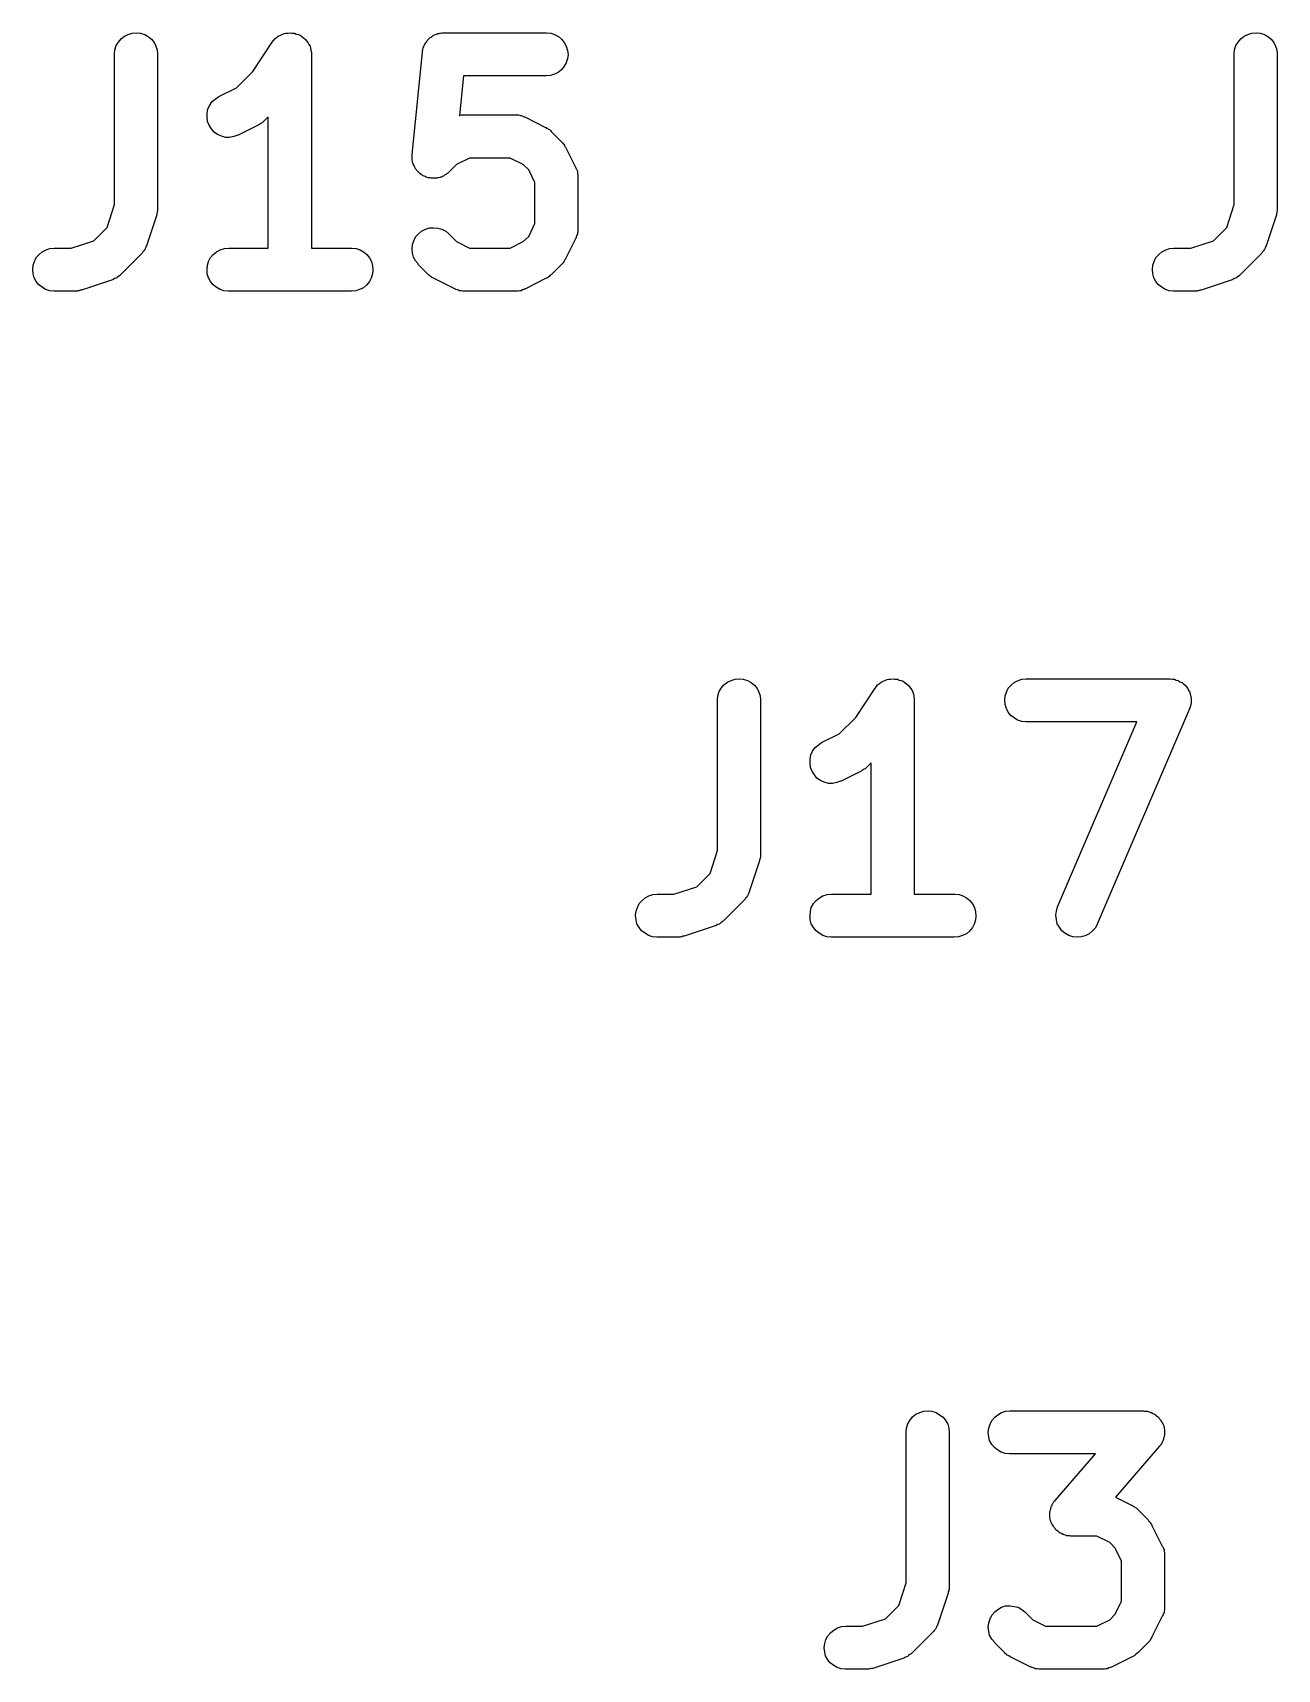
# Model space of a CAD drawing. Extents: x 169.2 to 195, y -135.1 to -106.
# Drawn here: x 184.355 to 187.245, y -121.076 to -117.276 of the extents above; entities that cross this region are included whole.
import ezdxf

# ---------------------------------------------------------------- set-up
doc = ezdxf.new("R2010")
doc.units = 0
doc.layers.add('BLACK', color=7, linetype='CONTINUOUS')

msp = doc.modelspace()

# ---------------------------------------------------------------- linework, layer by layer
at = {"layer": 'BLACK', "linetype": 'CONTINUOUS'}
for p, q in [((184.549, -117.306), (184.554, -117.298)), ((184.554, -117.298), (184.56, -117.29)), ((184.56, -117.29), (184.568, -117.284)), ((184.568, -117.284), (184.577, -117.28)), ((184.577, -117.28), (184.586, -117.277)), ((184.586, -117.277), (184.596, -117.276)), ((184.596, -117.276), (184.605, -117.277)), ((184.605, -117.277), (184.615, -117.28)), ((184.615, -117.28), (184.623, -117.285)), ((184.623, -117.285), (184.631, -117.291)), ((184.631, -117.291), (184.637, -117.299)), ((184.637, -117.299), (184.641, -117.307)), ((184.866, -117.366), (184.911, -117.298)), ((184.911, -117.298), (184.914, -117.294)), ((184.911, -117.298), (184.911, -117.298)), ((184.911, -117.298), (184.911, -117.298)), ((184.911, -117.298), (184.911, -117.298)), ((184.911, -117.298), (184.911, -117.298)), ((184.914, -117.294), (184.917, -117.29)), ((184.917, -117.29), (184.921, -117.287)), ((184.917, -117.29), (184.917, -117.29)), ((184.917, -117.29), (184.917, -117.29)), ((184.921, -117.287), (184.925, -117.284)), ((184.925, -117.284), (184.93, -117.282)), ((184.925, -117.284), (184.925, -117.284)), ((184.925, -117.284), (184.925, -117.284)), ((184.93, -117.282), (184.934, -117.28)), ((184.934, -117.28), (184.939, -117.278)), ((184.934, -117.28), (184.934, -117.28)), ((184.934, -117.28), (184.934, -117.28)), ((184.939, -117.278), (184.943, -117.277)), ((184.943, -117.277), (184.943, -117.277)), ((184.943, -117.277), (184.943, -117.277)), ((184.943, -117.277), (184.948, -117.277)), ((184.948, -117.277), (184.953, -117.276)), ((184.953, -117.276), (184.953, -117.276)), ((184.953, -117.276), (184.957, -117.277)), ((184.953, -117.276), (184.953, -117.276)), ((184.957, -117.277), (184.962, -117.277)), ((184.962, -117.277), (184.962, -117.277)), ((184.962, -117.277), (184.963, -117.277)), ((184.963, -117.277), (184.967, -117.279)), ((184.967, -117.279), (184.972, -117.28)), ((184.972, -117.28), (184.972, -117.28)), ((184.972, -117.28), (184.972, -117.28)), ((184.972, -117.28), (184.976, -117.282)), ((184.976, -117.282), (184.98, -117.285)), ((184.98, -117.285), (184.98, -117.285)), ((184.98, -117.285), (184.98, -117.285)), ((184.98, -117.285), (184.984, -117.288)), ((184.984, -117.288), (184.988, -117.291)), ((184.988, -117.291), (184.988, -117.291)), ((184.988, -117.291), (184.988, -117.291)), ((184.988, -117.291), (184.991, -117.295)), ((184.991, -117.295), (184.994, -117.299)), ((184.994, -117.299), (184.994, -117.299)), ((184.994, -117.299), (184.994, -117.299)), ((184.994, -117.299), (184.996, -117.303)), ((184.996, -117.303), (184.999, -117.307)), ((185.263, -117.307), (185.265, -117.304)), ((185.265, -117.304), (185.266, -117.302)), ((185.266, -117.302), (185.267, -117.3)), ((185.267, -117.3), (185.268, -117.298)), ((185.268, -117.298), (185.27, -117.296)), ((185.27, -117.296), (185.271, -117.294)), ((185.271, -117.294), (185.273, -117.292)), ((185.273, -117.292), (185.274, -117.291)), ((185.274, -117.291), (185.276, -117.289)), ((185.276, -117.289), (185.278, -117.287)), ((185.278, -117.287), (185.28, -117.286)), ((185.28, -117.286), (185.282, -117.285)), ((185.282, -117.285), (185.284, -117.283)), ((185.284, -117.283), (185.286, -117.282)), ((185.286, -117.282), (185.288, -117.281)), ((185.288, -117.281), (185.29, -117.28)), ((185.29, -117.28), (185.293, -117.279)), ((185.293, -117.279), (185.295, -117.278)), ((185.295, -117.278), (185.298, -117.278)), ((185.298, -117.278), (185.3, -117.277)), ((185.3, -117.277), (185.302, -117.277)), ((185.302, -117.277), (185.305, -117.276)), ((185.305, -117.276), (185.307, -117.276)), ((185.307, -117.276), (185.31, -117.276)), ((185.31, -117.276), (185.548, -117.276)), ((185.548, -117.276), (185.558, -117.277)), ((185.548, -117.276), (185.548, -117.276)), ((185.558, -117.277), (185.567, -117.28)), ((185.567, -117.28), (185.576, -117.285)), ((185.576, -117.285), (185.583, -117.291)), ((185.583, -117.291), (185.589, -117.299)), ((185.589, -117.299), (185.594, -117.307)), ((187.149, -117.306), (187.154, -117.298)), ((187.154, -117.298), (187.16, -117.29)), ((187.16, -117.29), (187.168, -117.284)), ((187.168, -117.284), (187.177, -117.28)), ((187.177, -117.28), (187.186, -117.277)), ((187.186, -117.277), (187.196, -117.276)), ((187.196, -117.276), (187.205, -117.277)), ((187.205, -117.277), (187.215, -117.28)), ((187.215, -117.28), (187.223, -117.285)), ((187.223, -117.285), (187.231, -117.291)), ((187.231, -117.291), (187.237, -117.299)), ((187.237, -117.299), (187.241, -117.307)), ((184.545, -117.325), (184.546, -117.316)), ((184.545, -117.326), (184.545, -117.325)), ((184.545, -117.675), (184.545, -117.326)), ((184.546, -117.316), (184.549, -117.306)), ((184.641, -117.307), (184.644, -117.316)), ((184.644, -117.316), (184.645, -117.326)), ((184.645, -117.326), (184.645, -117.683)), ((184.999, -117.307), (184.999, -117.307)), ((184.999, -117.307), (184.999, -117.307)), ((184.999, -117.307), (185, -117.312)), ((185, -117.312), (185.001, -117.316)), ((185.001, -117.316), (185.001, -117.317)), ((185.001, -117.317), (185.001, -117.317)), ((185.001, -117.317), (185.002, -117.322)), ((185.002, -117.322), (185.002, -117.326)), ((185.002, -117.326), (185.002, -117.776)), ((185.236, -117.559), (185.26, -117.321)), ((185.26, -117.318), (185.261, -117.316)), ((185.26, -117.321), (185.26, -117.318)), ((185.26, -117.321), (185.26, -117.321)), ((185.261, -117.314), (185.262, -117.311)), ((185.261, -117.316), (185.261, -117.314)), ((185.262, -117.311), (185.263, -117.309)), ((185.263, -117.309), (185.263, -117.307)), ((185.594, -117.307), (185.597, -117.317)), ((185.597, -117.336), (185.594, -117.346)), ((185.597, -117.317), (185.598, -117.327)), ((185.598, -117.327), (185.597, -117.336)), ((187.145, -117.325), (187.146, -117.316)), ((187.145, -117.326), (187.145, -117.325)), ((187.145, -117.675), (187.145, -117.326)), ((187.146, -117.316), (187.149, -117.306)), ((187.241, -117.307), (187.244, -117.316)), ((187.244, -117.316), (187.245, -117.326)), ((187.245, -117.326), (187.245, -117.683)), ((184.828, -117.404), (184.866, -117.366)), ((185.355, -117.376), (185.346, -117.468)), ((185.548, -117.376), (185.355, -117.376)), ((185.557, -117.375), (185.548, -117.376)), ((185.567, -117.372), (185.557, -117.375)), ((185.575, -117.368), (185.567, -117.372)), ((185.583, -117.362), (185.575, -117.368)), ((185.589, -117.354), (185.583, -117.362)), ((185.594, -117.346), (185.589, -117.354)), ((184.787, -117.424), (184.828, -117.404)), ((184.76, -117.463), (184.762, -117.453)), ((184.762, -117.453), (184.766, -117.444)), ((184.766, -117.444), (184.772, -117.436)), ((184.772, -117.436), (184.779, -117.43)), ((184.779, -117.43), (184.787, -117.424)), ((184.76, -117.472), (184.76, -117.463)), ((184.761, -117.482), (184.76, -117.472)), ((184.765, -117.491), (184.761, -117.482)), ((184.77, -117.499), (184.765, -117.491)), ((184.88, -117.49), (184.832, -117.514)), ((184.882, -117.488), (184.88, -117.49)), ((184.884, -117.487), (184.882, -117.488)), ((184.886, -117.486), (184.884, -117.487)), ((184.888, -117.485), (184.886, -117.486)), ((184.89, -117.483), (184.888, -117.485)), ((184.892, -117.481), (184.89, -117.483)), ((184.902, -117.471), (184.892, -117.481)), ((184.892, -117.481), (184.892, -117.481)), ((184.902, -117.776), (184.902, -117.471)), ((185.346, -117.468), (185.346, -117.468)), ((185.346, -117.468), (185.347, -117.468)), ((185.347, -117.468), (185.351, -117.467)), ((185.351, -117.467), (185.354, -117.467)), ((185.354, -117.467), (185.356, -117.467)), ((185.356, -117.467), (185.357, -117.467)), ((185.357, -117.467), (185.476, -117.467)), ((185.476, -117.467), (185.477, -117.467)), ((185.477, -117.467), (185.478, -117.467)), ((185.478, -117.467), (185.48, -117.467)), ((185.48, -117.467), (185.483, -117.467)), ((185.483, -117.467), (185.487, -117.468)), ((185.487, -117.468), (185.488, -117.468)), ((185.488, -117.468), (185.489, -117.468)), ((185.489, -117.468), (185.493, -117.47)), ((185.493, -117.47), (185.496, -117.471)), ((185.496, -117.471), (185.497, -117.471)), ((185.497, -117.471), (185.499, -117.472)), ((185.499, -117.472), (185.546, -117.496)), ((184.776, -117.507), (184.77, -117.499)), ((184.784, -117.512), (184.776, -117.507)), ((184.793, -117.516), (184.784, -117.512)), ((184.803, -117.519), (184.793, -117.516)), ((184.812, -117.519), (184.803, -117.519)), ((184.822, -117.517), (184.812, -117.519)), ((184.831, -117.514), (184.822, -117.517)), ((184.832, -117.514), (184.831, -117.514)), ((185.546, -117.496), (185.547, -117.496)), ((185.547, -117.496), (185.549, -117.498)), ((185.549, -117.498), (185.552, -117.499)), ((185.552, -117.499), (185.553, -117.5)), ((185.553, -117.5), (185.555, -117.501)), ((185.555, -117.501), (185.557, -117.503)), ((185.557, -117.503), (185.559, -117.505)), ((185.559, -117.505), (185.583, -117.529)), ((185.583, -117.529), (185.583, -117.529)), ((185.583, -117.529), (185.585, -117.532)), ((185.585, -117.532), (185.587, -117.534)), ((185.236, -117.562), (185.236, -117.559)), ((185.236, -117.564), (185.236, -117.562)), ((185.236, -117.567), (185.236, -117.564)), ((185.236, -117.569), (185.236, -117.567)), ((185.236, -117.571), (185.236, -117.569)), ((185.237, -117.574), (185.236, -117.571)), ((185.369, -117.567), (185.339, -117.582)), ((185.464, -117.567), (185.369, -117.567)), ((185.494, -117.582), (185.464, -117.567)), ((185.587, -117.534), (185.588, -117.535)), ((185.588, -117.535), (185.59, -117.537)), ((185.59, -117.537), (185.591, -117.54)), ((185.591, -117.54), (185.592, -117.542)), ((185.592, -117.542), (185.616, -117.59)), ((185.237, -117.576), (185.237, -117.574)), ((185.238, -117.579), (185.237, -117.576)), ((185.239, -117.581), (185.238, -117.579)), ((185.239, -117.583), (185.239, -117.581)), ((185.241, -117.585), (185.239, -117.583)), ((185.242, -117.588), (185.241, -117.585)), ((185.243, -117.59), (185.242, -117.588)), ((185.244, -117.592), (185.243, -117.59)), ((185.246, -117.594), (185.244, -117.592)), ((185.247, -117.596), (185.246, -117.594)), ((185.249, -117.598), (185.247, -117.596)), ((185.25, -117.599), (185.249, -117.598)), ((185.252, -117.601), (185.25, -117.599)), ((185.254, -117.603), (185.252, -117.601)), ((185.256, -117.604), (185.254, -117.603)), ((185.258, -117.606), (185.256, -117.604)), ((185.26, -117.607), (185.258, -117.606)), ((185.262, -117.608), (185.26, -117.607)), ((185.264, -117.609), (185.262, -117.608)), ((185.266, -117.61), (185.264, -117.609)), ((185.309, -117.609), (185.306, -117.61)), ((185.311, -117.607), (185.309, -117.609)), ((185.313, -117.606), (185.311, -117.607)), ((185.315, -117.605), (185.313, -117.606)), ((185.317, -117.603), (185.315, -117.605)), ((185.319, -117.602), (185.317, -117.603)), ((185.321, -117.6), (185.319, -117.602)), ((185.339, -117.582), (185.321, -117.6)), ((185.321, -117.6), (185.321, -117.6)), ((185.507, -117.594), (185.494, -117.582)), ((185.521, -117.624), (185.507, -117.594)), ((185.616, -117.59), (185.616, -117.59)), ((185.616, -117.59), (185.617, -117.592)), ((185.617, -117.592), (185.618, -117.593)), ((185.618, -117.593), (185.619, -117.596)), ((185.619, -117.596), (185.62, -117.599)), ((185.62, -117.599), (185.62, -117.601)), ((185.62, -117.601), (185.62, -117.602)), ((185.62, -117.602), (185.621, -117.606)), ((185.621, -117.606), (185.621, -117.609)), ((185.621, -117.609), (185.621, -117.61)), ((185.269, -117.611), (185.266, -117.61)), ((185.271, -117.612), (185.269, -117.611)), ((185.273, -117.613), (185.271, -117.612)), ((185.275, -117.613), (185.273, -117.613)), ((185.278, -117.613), (185.275, -117.613)), ((185.28, -117.614), (185.278, -117.613)), ((185.283, -117.614), (185.28, -117.614)), ((185.285, -117.614), (185.283, -117.614)), ((185.288, -117.614), (185.285, -117.614)), ((185.29, -117.614), (185.288, -117.614)), ((185.293, -117.614), (185.29, -117.614)), ((185.295, -117.613), (185.293, -117.614)), ((185.297, -117.613), (185.295, -117.613)), ((185.3, -117.612), (185.297, -117.613)), ((185.302, -117.611), (185.3, -117.612)), ((185.304, -117.611), (185.302, -117.611)), ((185.306, -117.61), (185.304, -117.611)), ((185.521, -117.719), (185.521, -117.624)), ((185.621, -117.61), (185.621, -117.612)), ((185.621, -117.612), (185.621, -117.731)), ((184.528, -117.728), (184.545, -117.675)), ((184.645, -117.683), (184.645, -117.684)), ((184.645, -117.684), (184.645, -117.687)), ((187.128, -117.728), (187.145, -117.675)), ((187.245, -117.683), (187.245, -117.684)), ((187.245, -117.684), (187.245, -117.687)), ((184.643, -117.699), (184.619, -117.771)), ((184.644, -117.694), (184.643, -117.696)), ((184.643, -117.696), (184.643, -117.699)), ((184.645, -117.69), (184.644, -117.692)), ((184.644, -117.692), (184.644, -117.694)), ((184.645, -117.687), (184.645, -117.69)), ((185.507, -117.749), (185.521, -117.719)), ((187.243, -117.699), (187.219, -117.771)), ((187.244, -117.694), (187.243, -117.696)), ((187.243, -117.696), (187.243, -117.699)), ((187.245, -117.69), (187.244, -117.692)), ((187.244, -117.692), (187.244, -117.694)), ((187.245, -117.687), (187.245, -117.69)), ((184.444, -117.776), (184.497, -117.759)), ((184.497, -117.759), (184.528, -117.728)), ((185.237, -117.768), (185.24, -117.759)), ((185.24, -117.759), (185.244, -117.75)), ((185.244, -117.75), (185.251, -117.743)), ((185.251, -117.743), (185.258, -117.737)), ((185.258, -117.737), (185.267, -117.732)), ((185.267, -117.732), (185.276, -117.729)), ((185.276, -117.729), (185.286, -117.729)), ((185.286, -117.729), (185.296, -117.73)), ((185.296, -117.73), (185.305, -117.732)), ((185.305, -117.732), (185.314, -117.737)), ((185.314, -117.737), (185.321, -117.743)), ((185.321, -117.743), (185.339, -117.761)), ((185.339, -117.761), (185.369, -117.776)), ((185.464, -117.776), (185.494, -117.761)), ((185.494, -117.761), (185.507, -117.749)), ((185.616, -117.753), (185.592, -117.801)), ((185.617, -117.752), (185.616, -117.753)), ((185.618, -117.747), (185.617, -117.751)), ((185.617, -117.751), (185.617, -117.752)), ((185.62, -117.744), (185.618, -117.747)), ((185.621, -117.738), (185.62, -117.741)), ((185.62, -117.741), (185.62, -117.743)), ((185.62, -117.743), (185.62, -117.744)), ((185.621, -117.731), (185.621, -117.732)), ((185.621, -117.732), (185.621, -117.733)), ((185.621, -117.733), (185.621, -117.735)), ((185.621, -117.735), (185.621, -117.738)), ((187.044, -117.776), (187.097, -117.759)), ((187.097, -117.759), (187.128, -117.728)), ((184.359, -117.807), (184.363, -117.798)), ((184.363, -117.798), (184.37, -117.791)), ((184.37, -117.791), (184.377, -117.785)), ((184.377, -117.785), (184.386, -117.78)), ((184.386, -117.78), (184.395, -117.777)), ((184.395, -117.777), (184.405, -117.776)), ((184.405, -117.776), (184.444, -117.776)), ((184.607, -117.79), (184.559, -117.838)), ((184.608, -117.789), (184.607, -117.79)), ((184.609, -117.788), (184.608, -117.789)), ((184.611, -117.785), (184.609, -117.788)), ((184.613, -117.783), (184.611, -117.785)), ((184.614, -117.781), (184.613, -117.783)), ((184.615, -117.78), (184.614, -117.781)), ((184.616, -117.777), (184.615, -117.78)), ((184.618, -117.774), (184.616, -117.777)), ((184.619, -117.771), (184.618, -117.773)), ((184.618, -117.773), (184.618, -117.774)), ((184.619, -117.771), (184.619, -117.771)), ((184.763, -117.807), (184.768, -117.798)), ((184.768, -117.798), (184.774, -117.791)), ((184.774, -117.791), (184.782, -117.785)), ((184.782, -117.785), (184.79, -117.78)), ((184.79, -117.78), (184.8, -117.777)), ((184.8, -117.777), (184.81, -117.776)), ((184.81, -117.776), (184.902, -117.776)), ((185.002, -117.776), (185.095, -117.776)), ((185.095, -117.776), (185.096, -117.776)), ((185.096, -117.776), (185.106, -117.777)), ((185.106, -117.777), (185.115, -117.78)), ((185.115, -117.78), (185.123, -117.785)), ((185.123, -117.785), (185.131, -117.791)), ((185.131, -117.791), (185.137, -117.799)), ((185.137, -117.799), (185.142, -117.807)), ((185.236, -117.778), (185.237, -117.768)), ((185.237, -117.788), (185.236, -117.778)), ((185.239, -117.797), (185.237, -117.788)), ((185.244, -117.806), (185.239, -117.797)), ((185.369, -117.776), (185.464, -117.776)), ((186.959, -117.807), (186.963, -117.798)), ((186.963, -117.798), (186.97, -117.791)), ((186.97, -117.791), (186.977, -117.785)), ((186.977, -117.785), (186.986, -117.78)), ((186.986, -117.78), (186.995, -117.777)), ((186.995, -117.777), (187.005, -117.776)), ((187.005, -117.776), (187.044, -117.776)), ((187.207, -117.79), (187.159, -117.838)), ((187.208, -117.789), (187.207, -117.79)), ((187.209, -117.788), (187.208, -117.789)), ((187.211, -117.785), (187.209, -117.788)), ((187.213, -117.783), (187.211, -117.785)), ((187.214, -117.781), (187.213, -117.783)), ((187.215, -117.78), (187.214, -117.781)), ((187.216, -117.777), (187.215, -117.78)), ((187.218, -117.774), (187.216, -117.777)), ((187.219, -117.771), (187.218, -117.773)), ((187.218, -117.773), (187.218, -117.774)), ((187.219, -117.771), (187.219, -117.771)), ((184.355, -117.826), (184.356, -117.816)), ((184.356, -117.836), (184.355, -117.826)), ((184.356, -117.816), (184.359, -117.807)), ((184.358, -117.845), (184.356, -117.836)), ((184.76, -117.826), (184.761, -117.816)), ((184.76, -117.836), (184.76, -117.826)), ((184.763, -117.845), (184.76, -117.836)), ((184.761, -117.816), (184.763, -117.807)), ((185.144, -117.836), (185.141, -117.846)), ((185.142, -117.807), (185.144, -117.817)), ((185.144, -117.817), (185.145, -117.827)), ((185.145, -117.827), (185.144, -117.836)), ((185.25, -117.813), (185.244, -117.806)), ((185.25, -117.814), (185.25, -117.813)), ((185.274, -117.838), (185.25, -117.814)), ((185.583, -117.814), (185.559, -117.838)), ((185.585, -117.812), (185.583, -117.814)), ((185.587, -117.81), (185.585, -117.812)), ((185.588, -117.808), (185.587, -117.81)), ((185.589, -117.806), (185.588, -117.808)), ((185.59, -117.804), (185.589, -117.806)), ((185.592, -117.802), (185.59, -117.804)), ((185.592, -117.801), (185.592, -117.802)), ((186.955, -117.826), (186.956, -117.816)), ((186.956, -117.836), (186.955, -117.826)), ((186.956, -117.816), (186.959, -117.807)), ((186.958, -117.845), (186.956, -117.836)), ((184.363, -117.854), (184.358, -117.845)), ((184.369, -117.861), (184.363, -117.854)), ((184.377, -117.867), (184.369, -117.861)), ((184.385, -117.872), (184.377, -117.867)), ((184.394, -117.875), (184.385, -117.872)), ((184.404, -117.876), (184.394, -117.875)), ((184.46, -117.875), (184.458, -117.876)), ((184.462, -117.875), (184.46, -117.875)), ((184.465, -117.874), (184.462, -117.875)), ((184.468, -117.874), (184.465, -117.874)), ((184.54, -117.85), (184.468, -117.874)), ((184.468, -117.874), (184.468, -117.874)), ((184.541, -117.849), (184.54, -117.85)), ((184.542, -117.849), (184.541, -117.849)), ((184.545, -117.847), (184.542, -117.849)), ((184.549, -117.846), (184.545, -117.847)), ((184.55, -117.845), (184.549, -117.846)), ((184.551, -117.844), (184.55, -117.845)), ((184.554, -117.842), (184.551, -117.844)), ((184.557, -117.84), (184.554, -117.842)), ((184.558, -117.839), (184.557, -117.84)), ((184.559, -117.838), (184.558, -117.839)), ((184.559, -117.838), (184.559, -117.838)), ((184.768, -117.854), (184.763, -117.845)), ((184.774, -117.861), (184.768, -117.854)), ((184.781, -117.867), (184.774, -117.861)), ((184.79, -117.872), (184.781, -117.867)), ((184.799, -117.875), (184.79, -117.872)), ((184.809, -117.876), (184.799, -117.875)), ((185.105, -117.875), (185.095, -117.876)), ((185.114, -117.872), (185.105, -117.875)), ((185.123, -117.868), (185.114, -117.872)), ((185.13, -117.862), (185.123, -117.868)), ((185.137, -117.854), (185.13, -117.862)), ((185.141, -117.846), (185.137, -117.854)), ((185.276, -117.84), (185.274, -117.838)), ((185.278, -117.841), (185.276, -117.84)), ((185.28, -117.843), (185.278, -117.841)), ((185.282, -117.844), (185.28, -117.843)), ((185.284, -117.845), (185.282, -117.844)), ((185.287, -117.847), (185.284, -117.845)), ((185.335, -117.871), (185.287, -117.847)), ((185.287, -117.847), (185.287, -117.847)), ((185.336, -117.871), (185.335, -117.871)), ((185.337, -117.872), (185.336, -117.871)), ((185.341, -117.873), (185.337, -117.872)), ((185.344, -117.874), (185.341, -117.873)), ((185.345, -117.875), (185.344, -117.874)), ((185.347, -117.875), (185.345, -117.875)), ((185.35, -117.875), (185.347, -117.875)), ((185.354, -117.876), (185.35, -117.875)), ((185.486, -117.875), (185.482, -117.876)), ((185.487, -117.875), (185.486, -117.875)), ((185.489, -117.875), (185.487, -117.875)), ((185.492, -117.873), (185.489, -117.875)), ((185.495, -117.872), (185.492, -117.873)), ((185.497, -117.872), (185.495, -117.872)), ((185.498, -117.871), (185.497, -117.872)), ((185.499, -117.871), (185.498, -117.871)), ((185.546, -117.847), (185.499, -117.871)), ((185.549, -117.846), (185.546, -117.847)), ((185.551, -117.844), (185.549, -117.846)), ((185.553, -117.843), (185.551, -117.844)), ((185.554, -117.842), (185.553, -117.843)), ((185.556, -117.84), (185.554, -117.842)), ((185.559, -117.838), (185.556, -117.84)), ((185.559, -117.838), (185.559, -117.838)), ((186.963, -117.854), (186.958, -117.845)), ((186.969, -117.861), (186.963, -117.854)), ((186.977, -117.867), (186.969, -117.861)), ((186.985, -117.872), (186.977, -117.867)), ((186.994, -117.875), (186.985, -117.872)), ((187.004, -117.876), (186.994, -117.875)), ((187.06, -117.875), (187.058, -117.876)), ((187.062, -117.875), (187.06, -117.875)), ((187.065, -117.874), (187.062, -117.875)), ((187.068, -117.874), (187.065, -117.874)), ((187.14, -117.85), (187.068, -117.874)), ((187.068, -117.874), (187.068, -117.874)), ((187.141, -117.849), (187.14, -117.85)), ((187.142, -117.849), (187.141, -117.849)), ((187.145, -117.847), (187.142, -117.849)), ((187.149, -117.846), (187.145, -117.847)), ((187.15, -117.845), (187.149, -117.846)), ((187.151, -117.844), (187.15, -117.845)), ((187.154, -117.842), (187.151, -117.844)), ((187.157, -117.84), (187.154, -117.842)), ((187.158, -117.839), (187.157, -117.84)), ((187.159, -117.838), (187.158, -117.839)), ((187.159, -117.838), (187.159, -117.838)), ((184.405, -117.876), (184.404, -117.876)), ((184.452, -117.876), (184.405, -117.876)), ((184.455, -117.876), (184.452, -117.876)), ((184.458, -117.876), (184.455, -117.876)), ((184.81, -117.876), (184.809, -117.876)), ((185.095, -117.876), (184.81, -117.876)), ((185.355, -117.876), (185.354, -117.876)), ((185.356, -117.876), (185.355, -117.876)), ((185.357, -117.876), (185.356, -117.876)), ((185.476, -117.876), (185.357, -117.876)), ((185.478, -117.876), (185.476, -117.876)), ((185.479, -117.876), (185.478, -117.876)), ((185.482, -117.876), (185.479, -117.876)), ((187.005, -117.876), (187.004, -117.876)), ((187.052, -117.876), (187.005, -117.876)), ((187.055, -117.876), (187.052, -117.876)), ((187.058, -117.876), (187.055, -117.876)), ((185.96, -118.79), (185.968, -118.784)), ((185.968, -118.784), (185.977, -118.78)), ((185.977, -118.78), (185.986, -118.777)), ((185.986, -118.777), (185.996, -118.776)), ((185.996, -118.776), (186.005, -118.777)), ((186.005, -118.777), (186.015, -118.78)), ((186.015, -118.78), (186.023, -118.785)), ((186.023, -118.785), (186.031, -118.791)), ((186.317, -118.79), (186.321, -118.787)), ((186.321, -118.787), (186.325, -118.784)), ((186.325, -118.784), (186.33, -118.782)), ((186.325, -118.784), (186.325, -118.784)), ((186.325, -118.784), (186.325, -118.784)), ((186.33, -118.782), (186.334, -118.78)), ((186.334, -118.78), (186.339, -118.778)), ((186.334, -118.78), (186.334, -118.78)), ((186.334, -118.78), (186.334, -118.78)), ((186.339, -118.778), (186.343, -118.777)), ((186.343, -118.777), (186.343, -118.777)), ((186.343, -118.777), (186.343, -118.777)), ((186.343, -118.777), (186.348, -118.777)), ((186.348, -118.777), (186.353, -118.776)), ((186.353, -118.776), (186.353, -118.776)), ((186.353, -118.776), (186.357, -118.777)), ((186.353, -118.776), (186.353, -118.776)), ((186.357, -118.777), (186.362, -118.777)), ((186.362, -118.777), (186.362, -118.777)), ((186.362, -118.777), (186.363, -118.777)), ((186.363, -118.777), (186.367, -118.779)), ((186.367, -118.779), (186.372, -118.78)), ((186.372, -118.78), (186.372, -118.78)), ((186.372, -118.78), (186.372, -118.78)), ((186.372, -118.78), (186.376, -118.782)), ((186.376, -118.782), (186.38, -118.785)), ((186.38, -118.785), (186.38, -118.785)), ((186.38, -118.785), (186.38, -118.785)), ((186.38, -118.785), (186.384, -118.788)), ((186.627, -118.791), (186.634, -118.785)), ((186.634, -118.785), (186.643, -118.78)), ((186.643, -118.78), (186.652, -118.777)), ((186.652, -118.777), (186.662, -118.776)), ((186.662, -118.776), (186.995, -118.776)), ((186.995, -118.776), (186.996, -118.776)), ((186.996, -118.776), (186.996, -118.776)), ((186.996, -118.776), (186.996, -118.776)), ((186.996, -118.776), (187.001, -118.777)), ((187.001, -118.777), (187.006, -118.777)), ((187.006, -118.777), (187.006, -118.777)), ((187.006, -118.777), (187.006, -118.777)), ((187.006, -118.777), (187.01, -118.779)), ((187.01, -118.779), (187.015, -118.78)), ((187.015, -118.78), (187.015, -118.78)), ((187.015, -118.78), (187.015, -118.78)), ((187.015, -118.78), (187.019, -118.783)), ((187.019, -118.783), (187.023, -118.785)), ((187.023, -118.785), (187.024, -118.785)), ((187.024, -118.785), (187.024, -118.785)), ((187.024, -118.785), (187.027, -118.788)), ((185.945, -118.825), (185.946, -118.816)), ((185.945, -118.826), (185.945, -118.825)), ((185.946, -118.816), (185.949, -118.806)), ((185.949, -118.806), (185.954, -118.798)), ((185.954, -118.798), (185.96, -118.79)), ((186.031, -118.791), (186.037, -118.799)), ((186.037, -118.799), (186.041, -118.807)), ((186.041, -118.807), (186.044, -118.816)), ((186.044, -118.816), (186.045, -118.826)), ((186.266, -118.866), (186.311, -118.798)), ((186.311, -118.798), (186.314, -118.794)), ((186.311, -118.798), (186.311, -118.798)), ((186.311, -118.798), (186.311, -118.798)), ((186.311, -118.798), (186.311, -118.798)), ((186.311, -118.798), (186.311, -118.798)), ((186.314, -118.794), (186.317, -118.79)), ((186.317, -118.79), (186.317, -118.79)), ((186.317, -118.79), (186.317, -118.79)), ((186.384, -118.788), (186.388, -118.791)), ((186.388, -118.791), (186.388, -118.791)), ((186.388, -118.791), (186.388, -118.791)), ((186.388, -118.791), (186.391, -118.795)), ((186.391, -118.795), (186.394, -118.799)), ((186.394, -118.799), (186.394, -118.799)), ((186.394, -118.799), (186.394, -118.799)), ((186.394, -118.799), (186.397, -118.803)), ((186.397, -118.803), (186.399, -118.807)), ((186.399, -118.807), (186.399, -118.807)), ((186.399, -118.807), (186.399, -118.807)), ((186.399, -118.807), (186.4, -118.812)), ((186.4, -118.812), (186.401, -118.816)), ((186.401, -118.816), (186.401, -118.817)), ((186.401, -118.817), (186.401, -118.817)), ((186.401, -118.817), (186.402, -118.822)), ((186.402, -118.822), (186.402, -118.826)), ((186.612, -118.826), (186.613, -118.816)), ((186.613, -118.816), (186.616, -118.807)), ((186.616, -118.807), (186.62, -118.798)), ((186.62, -118.798), (186.627, -118.791)), ((187.027, -118.788), (187.031, -118.791)), ((187.031, -118.791), (187.031, -118.791)), ((187.031, -118.791), (187.031, -118.791)), ((187.031, -118.791), (187.034, -118.795)), ((187.034, -118.795), (187.037, -118.799)), ((187.037, -118.799), (187.037, -118.799)), ((187.037, -118.799), (187.037, -118.799)), ((187.037, -118.799), (187.039, -118.803)), ((187.039, -118.803), (187.042, -118.807)), ((187.042, -118.807), (187.042, -118.808)), ((187.042, -118.808), (187.042, -118.808)), ((187.042, -118.808), (187.043, -118.812)), ((187.043, -118.812), (187.044, -118.817)), ((187.044, -118.817), (187.044, -118.817)), ((187.044, -118.817), (187.044, -118.817)), ((187.044, -118.817), (187.045, -118.822)), ((187.045, -118.822), (187.045, -118.827)), ((185.945, -119.175), (185.945, -118.826)), ((186.045, -118.826), (186.045, -119.183)), ((186.402, -118.826), (186.402, -119.276)), ((186.613, -118.836), (186.612, -118.826)), ((186.616, -118.845), (186.613, -118.836)), ((186.62, -118.854), (186.616, -118.845)), ((186.626, -118.861), (186.62, -118.854)), ((186.634, -118.867), (186.626, -118.861)), ((187.041, -118.846), (186.827, -119.346)), ((187.043, -118.841), (187.041, -118.846)), ((187.041, -118.846), (187.041, -118.846)), ((187.041, -118.846), (187.041, -118.846)), ((187.044, -118.837), (187.043, -118.841)), ((187.045, -118.832), (187.044, -118.836)), ((187.044, -118.836), (187.044, -118.836)), ((187.044, -118.836), (187.044, -118.837)), ((187.045, -118.827), (187.045, -118.827)), ((187.045, -118.827), (187.045, -118.827)), ((187.045, -118.827), (187.045, -118.832)), ((186.228, -118.904), (186.266, -118.866)), ((186.642, -118.872), (186.634, -118.867)), ((186.652, -118.875), (186.642, -118.872)), ((186.661, -118.876), (186.652, -118.875)), ((186.662, -118.876), (186.661, -118.876)), ((186.919, -118.876), (186.662, -118.876)), ((186.735, -119.306), (186.919, -118.876)), ((186.166, -118.944), (186.172, -118.936)), ((186.172, -118.936), (186.179, -118.93)), ((186.179, -118.93), (186.187, -118.924)), ((186.187, -118.924), (186.228, -118.904)), ((186.16, -118.963), (186.162, -118.953)), ((186.16, -118.972), (186.16, -118.963)), ((186.161, -118.982), (186.16, -118.972)), ((186.162, -118.953), (186.166, -118.944)), ((186.302, -118.971), (186.292, -118.981)), ((186.302, -119.276), (186.302, -118.971)), ((186.165, -118.991), (186.161, -118.982)), ((186.17, -118.999), (186.165, -118.991)), ((186.176, -119.007), (186.17, -118.999)), ((186.184, -119.012), (186.176, -119.007)), ((186.193, -119.016), (186.184, -119.012)), ((186.231, -119.014), (186.222, -119.017)), ((186.232, -119.014), (186.231, -119.014)), ((186.28, -118.99), (186.232, -119.014)), ((186.282, -118.988), (186.28, -118.99)), ((186.284, -118.987), (186.282, -118.988)), ((186.286, -118.986), (186.284, -118.987)), ((186.288, -118.985), (186.286, -118.986)), ((186.29, -118.983), (186.288, -118.985)), ((186.292, -118.981), (186.29, -118.983)), ((186.292, -118.981), (186.292, -118.981)), ((186.203, -119.019), (186.193, -119.016)), ((186.212, -119.019), (186.203, -119.019)), ((186.222, -119.017), (186.212, -119.019)), ((185.928, -119.228), (185.945, -119.175)), ((186.043, -119.199), (186.019, -119.271)), ((186.044, -119.194), (186.043, -119.196)), ((186.043, -119.196), (186.043, -119.199)), ((186.045, -119.19), (186.044, -119.192)), ((186.044, -119.192), (186.044, -119.194)), ((186.045, -119.183), (186.045, -119.184)), ((186.045, -119.184), (186.045, -119.187)), ((186.045, -119.187), (186.045, -119.19)), ((185.897, -119.259), (185.928, -119.228)), ((185.777, -119.285), (185.786, -119.28)), ((185.786, -119.28), (185.795, -119.277)), ((185.795, -119.277), (185.805, -119.276)), ((185.805, -119.276), (185.844, -119.276)), ((185.844, -119.276), (185.897, -119.259)), ((186.014, -119.281), (186.013, -119.283)), ((186.015, -119.28), (186.014, -119.281)), ((186.016, -119.277), (186.015, -119.28)), ((186.018, -119.274), (186.016, -119.277)), ((186.019, -119.271), (186.018, -119.273)), ((186.018, -119.273), (186.018, -119.274)), ((186.019, -119.271), (186.019, -119.271)), ((186.182, -119.285), (186.19, -119.28)), ((186.19, -119.28), (186.2, -119.277)), ((186.2, -119.277), (186.21, -119.276)), ((186.21, -119.276), (186.302, -119.276)), ((186.402, -119.276), (186.495, -119.276)), ((186.495, -119.276), (186.496, -119.276)), ((186.496, -119.276), (186.506, -119.277)), ((186.506, -119.277), (186.515, -119.28)), ((186.515, -119.28), (186.523, -119.285)), ((185.755, -119.326), (185.756, -119.316)), ((185.756, -119.316), (185.759, -119.307)), ((185.759, -119.307), (185.763, -119.298)), ((185.763, -119.298), (185.77, -119.291)), ((185.77, -119.291), (185.777, -119.285)), ((186.007, -119.29), (185.959, -119.338)), ((186.008, -119.289), (186.007, -119.29)), ((186.009, -119.288), (186.008, -119.289)), ((186.011, -119.285), (186.009, -119.288)), ((186.013, -119.283), (186.011, -119.285)), ((186.16, -119.326), (186.161, -119.316)), ((186.161, -119.316), (186.163, -119.307)), ((186.163, -119.307), (186.168, -119.298)), ((186.168, -119.298), (186.174, -119.291)), ((186.174, -119.291), (186.182, -119.285)), ((186.523, -119.285), (186.531, -119.291)), ((186.531, -119.291), (186.537, -119.299)), ((186.537, -119.299), (186.542, -119.307)), ((186.542, -119.307), (186.544, -119.317)), ((186.544, -119.317), (186.545, -119.327)), ((186.731, -119.325), (186.732, -119.316)), ((186.732, -119.316), (186.735, -119.306)), ((185.756, -119.336), (185.755, -119.326)), ((185.758, -119.345), (185.756, -119.336)), ((185.763, -119.354), (185.758, -119.345)), ((185.769, -119.361), (185.763, -119.354)), ((185.94, -119.35), (185.868, -119.374)), ((185.941, -119.349), (185.94, -119.35)), ((185.942, -119.349), (185.941, -119.349)), ((185.945, -119.347), (185.942, -119.349)), ((185.949, -119.346), (185.945, -119.347)), ((185.95, -119.345), (185.949, -119.346)), ((185.951, -119.344), (185.95, -119.345)), ((185.954, -119.342), (185.951, -119.344)), ((185.957, -119.34), (185.954, -119.342)), ((185.958, -119.339), (185.957, -119.34)), ((185.959, -119.338), (185.958, -119.339)), ((185.959, -119.338), (185.959, -119.338)), ((186.16, -119.336), (186.16, -119.326)), ((186.163, -119.345), (186.16, -119.336)), ((186.168, -119.354), (186.163, -119.345)), ((186.174, -119.361), (186.168, -119.354)), ((186.537, -119.354), (186.53, -119.362)), ((186.541, -119.346), (186.537, -119.354)), ((186.544, -119.336), (186.541, -119.346)), ((186.545, -119.327), (186.544, -119.336)), ((186.732, -119.335), (186.731, -119.325)), ((186.734, -119.345), (186.732, -119.335)), ((186.739, -119.353), (186.734, -119.345)), ((186.745, -119.361), (186.739, -119.353)), ((186.822, -119.355), (186.815, -119.362)), ((186.827, -119.347), (186.822, -119.355)), ((186.827, -119.346), (186.827, -119.347)), ((185.777, -119.367), (185.769, -119.361)), ((185.785, -119.372), (185.777, -119.367)), ((185.794, -119.375), (185.785, -119.372)), ((185.804, -119.376), (185.794, -119.375)), ((185.805, -119.376), (185.804, -119.376)), ((185.852, -119.376), (185.805, -119.376)), ((185.855, -119.376), (185.852, -119.376)), ((185.858, -119.376), (185.855, -119.376)), ((185.86, -119.375), (185.858, -119.376)), ((185.862, -119.375), (185.86, -119.375)), ((185.865, -119.374), (185.862, -119.375)), ((185.868, -119.374), (185.865, -119.374)), ((185.868, -119.374), (185.868, -119.374)), ((186.181, -119.367), (186.174, -119.361)), ((186.19, -119.372), (186.181, -119.367)), ((186.199, -119.375), (186.19, -119.372)), ((186.209, -119.376), (186.199, -119.375)), ((186.21, -119.376), (186.209, -119.376)), ((186.495, -119.376), (186.21, -119.376)), ((186.505, -119.375), (186.495, -119.376)), ((186.514, -119.372), (186.505, -119.375)), ((186.523, -119.368), (186.514, -119.372)), ((186.53, -119.362), (186.523, -119.368)), ((186.752, -119.367), (186.745, -119.361)), ((186.761, -119.372), (186.752, -119.367)), ((186.77, -119.375), (186.761, -119.372)), ((186.78, -119.376), (186.77, -119.375)), ((186.79, -119.375), (186.78, -119.376)), ((186.799, -119.373), (186.79, -119.375)), ((186.808, -119.368), (186.799, -119.373)), ((186.815, -119.362), (186.808, -119.368)), ((186.392, -120.498), (186.398, -120.49)), ((186.398, -120.49), (186.406, -120.484)), ((186.406, -120.484), (186.415, -120.48)), ((186.415, -120.48), (186.424, -120.477)), ((186.424, -120.477), (186.434, -120.476)), ((186.434, -120.476), (186.443, -120.477)), ((186.443, -120.477), (186.453, -120.48)), ((186.453, -120.48), (186.461, -120.485)), ((186.461, -120.485), (186.469, -120.491)), ((186.469, -120.491), (186.475, -120.499)), ((186.582, -120.498), (186.589, -120.491)), ((186.589, -120.491), (186.596, -120.485)), ((186.596, -120.485), (186.605, -120.48)), ((186.605, -120.48), (186.614, -120.477)), ((186.614, -120.477), (186.624, -120.476)), ((186.624, -120.476), (186.933, -120.476)), ((186.933, -120.476), (186.934, -120.476)), ((186.934, -120.476), (186.937, -120.477)), ((186.937, -120.477), (186.94, -120.477)), ((186.94, -120.477), (186.942, -120.477)), ((186.942, -120.477), (186.944, -120.477)), ((186.944, -120.477), (186.947, -120.478)), ((186.947, -120.478), (186.95, -120.479)), ((186.95, -120.479), (186.951, -120.48)), ((186.951, -120.48), (186.953, -120.48)), ((186.953, -120.48), (186.956, -120.482)), ((186.956, -120.482), (186.959, -120.483)), ((186.959, -120.483), (186.96, -120.484)), ((186.96, -120.484), (186.962, -120.485)), ((186.962, -120.485), (186.964, -120.487)), ((186.964, -120.487), (186.967, -120.489)), ((186.967, -120.489), (186.968, -120.49)), ((186.968, -120.49), (186.969, -120.491)), ((186.969, -120.491), (186.971, -120.494)), ((186.971, -120.494), (186.973, -120.496)), ((186.973, -120.496), (186.974, -120.497)), ((186.974, -120.497), (186.975, -120.499)), ((186.383, -120.525), (186.384, -120.516)), ((186.383, -120.526), (186.383, -120.525)), ((186.383, -120.875), (186.383, -120.526)), ((186.384, -120.516), (186.387, -120.506)), ((186.387, -120.506), (186.392, -120.498)), ((186.475, -120.499), (186.48, -120.507)), ((186.48, -120.507), (186.482, -120.516)), ((186.482, -120.516), (186.483, -120.526)), ((186.483, -120.526), (186.483, -120.883)), ((186.574, -120.526), (186.575, -120.516)), ((186.575, -120.536), (186.574, -120.526)), ((186.575, -120.516), (186.578, -120.507)), ((186.578, -120.507), (186.582, -120.498)), ((186.975, -120.499), (186.977, -120.502)), ((186.977, -120.502), (186.978, -120.504)), ((186.978, -120.504), (186.979, -120.506)), ((186.979, -120.506), (186.98, -120.507)), ((186.98, -120.507), (186.981, -120.51)), ((186.981, -120.51), (186.982, -120.513)), ((186.982, -120.513), (186.982, -120.515)), ((186.982, -120.515), (186.982, -120.517)), ((186.982, -120.517), (186.983, -120.52)), ((186.983, -120.533), (186.982, -120.535)), ((186.982, -120.535), (186.982, -120.536)), ((186.983, -120.52), (186.983, -120.523)), ((186.983, -120.523), (186.983, -120.525)), ((186.983, -120.525), (186.983, -120.527)), ((186.983, -120.527), (186.983, -120.53)), ((186.983, -120.53), (186.983, -120.533)), ((186.577, -120.545), (186.575, -120.536)), ((186.582, -120.554), (186.577, -120.545)), ((186.588, -120.561), (186.582, -120.554)), ((186.596, -120.567), (186.588, -120.561)), ((186.604, -120.572), (186.596, -120.567)), ((186.613, -120.575), (186.604, -120.572)), ((186.971, -120.559), (186.869, -120.676)), ((186.973, -120.557), (186.971, -120.559)), ((186.975, -120.554), (186.973, -120.557)), ((186.976, -120.553), (186.975, -120.554)), ((186.977, -120.551), (186.976, -120.553)), ((186.978, -120.548), (186.977, -120.551)), ((186.979, -120.546), (186.978, -120.548)), ((186.98, -120.544), (186.979, -120.546)), ((186.981, -120.542), (186.98, -120.544)), ((186.982, -120.536), (186.981, -120.539)), ((186.981, -120.539), (186.981, -120.542)), ((186.623, -120.576), (186.613, -120.575)), ((186.624, -120.576), (186.623, -120.576)), ((186.823, -120.576), (186.624, -120.576)), ((186.729, -120.684), (186.823, -120.576)), ((186.725, -120.689), (186.727, -120.686)), ((186.727, -120.686), (186.729, -120.684)), ((186.869, -120.676), (186.908, -120.696)), ((186.717, -120.71), (186.718, -120.708)), ((186.717, -120.713), (186.717, -120.71)), ((186.717, -120.716), (186.717, -120.713)), ((186.717, -120.718), (186.717, -120.716)), ((186.717, -120.72), (186.717, -120.718)), ((186.717, -120.723), (186.717, -120.72)), ((186.718, -120.726), (186.717, -120.723)), ((186.718, -120.707), (186.719, -120.704)), ((186.718, -120.708), (186.718, -120.707)), ((186.719, -120.701), (186.72, -120.699)), ((186.719, -120.704), (186.719, -120.701)), ((186.72, -120.699), (186.721, -120.697)), ((186.721, -120.697), (186.722, -120.695)), ((186.722, -120.695), (186.723, -120.692)), ((186.723, -120.692), (186.724, -120.69)), ((186.724, -120.69), (186.725, -120.689)), ((186.908, -120.696), (186.909, -120.696)), ((186.909, -120.696), (186.911, -120.698)), ((186.911, -120.698), (186.914, -120.699)), ((186.914, -120.699), (186.915, -120.7)), ((186.915, -120.7), (186.917, -120.701)), ((186.917, -120.701), (186.919, -120.703)), ((186.919, -120.703), (186.921, -120.705)), ((186.921, -120.705), (186.945, -120.729)), ((186.718, -120.728), (186.718, -120.726)), ((186.718, -120.729), (186.718, -120.728)), ((186.719, -120.732), (186.718, -120.729)), ((186.72, -120.735), (186.719, -120.732)), ((186.721, -120.737), (186.72, -120.735)), ((186.722, -120.739), (186.721, -120.737)), ((186.723, -120.741), (186.722, -120.739)), ((186.725, -120.744), (186.723, -120.741)), ((186.726, -120.745), (186.725, -120.744)), ((186.727, -120.747), (186.726, -120.745)), ((186.729, -120.749), (186.727, -120.747)), ((186.731, -120.752), (186.729, -120.749)), ((186.732, -120.753), (186.731, -120.752)), ((186.733, -120.754), (186.732, -120.753)), ((186.736, -120.756), (186.733, -120.754)), ((186.738, -120.758), (186.736, -120.756)), ((186.74, -120.759), (186.738, -120.758)), ((186.741, -120.76), (186.74, -120.759)), ((186.744, -120.761), (186.741, -120.76)), ((186.747, -120.763), (186.744, -120.761)), ((186.749, -120.763), (186.747, -120.763)), ((186.75, -120.764), (186.749, -120.763)), ((186.945, -120.729), (186.945, -120.729)), ((186.945, -120.729), (186.947, -120.732)), ((186.947, -120.732), (186.949, -120.734)), ((186.949, -120.734), (186.95, -120.735)), ((186.95, -120.735), (186.951, -120.737)), ((186.951, -120.737), (186.953, -120.74)), ((186.953, -120.74), (186.954, -120.742)), ((186.954, -120.742), (186.978, -120.79)), ((186.753, -120.765), (186.75, -120.764)), ((186.756, -120.766), (186.753, -120.765)), ((186.758, -120.766), (186.756, -120.766)), ((186.76, -120.766), (186.758, -120.766)), ((186.763, -120.766), (186.76, -120.766)), ((186.766, -120.767), (186.763, -120.766)), ((186.767, -120.767), (186.766, -120.767)), ((186.826, -120.767), (186.767, -120.767)), ((186.856, -120.782), (186.826, -120.767)), ((186.868, -120.794), (186.856, -120.782)), ((186.883, -120.824), (186.868, -120.794)), ((186.978, -120.79), (186.978, -120.79)), ((186.978, -120.79), (186.979, -120.792)), ((186.979, -120.792), (186.98, -120.793)), ((186.98, -120.793), (186.981, -120.796)), ((186.981, -120.796), (186.982, -120.799)), ((186.982, -120.799), (186.982, -120.801)), ((186.982, -120.801), (186.982, -120.802)), ((186.883, -120.919), (186.883, -120.824)), ((186.982, -120.802), (186.983, -120.806)), ((186.983, -120.806), (186.983, -120.809)), ((186.983, -120.809), (186.983, -120.81)), ((186.983, -120.81), (186.983, -120.812)), ((186.983, -120.812), (186.983, -120.931)), ((186.366, -120.928), (186.383, -120.875)), ((186.481, -120.899), (186.457, -120.971)), ((186.482, -120.894), (186.481, -120.896)), ((186.481, -120.896), (186.481, -120.899)), ((186.483, -120.89), (186.482, -120.892)), ((186.482, -120.892), (186.482, -120.894)), ((186.483, -120.883), (186.483, -120.884)), ((186.483, -120.884), (186.483, -120.887)), ((186.483, -120.887), (186.483, -120.89)), ((186.335, -120.959), (186.366, -120.928)), ((186.578, -120.959), (186.582, -120.95)), ((186.582, -120.95), (186.589, -120.943)), ((186.589, -120.943), (186.596, -120.937)), ((186.596, -120.937), (186.605, -120.932)), ((186.605, -120.932), (186.614, -120.929)), ((186.614, -120.929), (186.624, -120.929)), ((186.624, -120.929), (186.634, -120.93)), ((186.634, -120.93), (186.643, -120.932)), ((186.643, -120.932), (186.652, -120.937)), ((186.652, -120.937), (186.659, -120.943)), ((186.659, -120.943), (186.677, -120.961)), ((186.856, -120.961), (186.868, -120.949)), ((186.868, -120.949), (186.883, -120.919)), ((186.978, -120.953), (186.954, -121.001)), ((186.979, -120.952), (186.978, -120.953)), ((186.98, -120.947), (186.979, -120.951)), ((186.979, -120.951), (186.979, -120.952)), ((186.982, -120.944), (186.98, -120.947)), ((186.983, -120.938), (186.982, -120.941)), ((186.982, -120.941), (186.982, -120.943)), ((186.982, -120.943), (186.982, -120.944)), ((186.983, -120.931), (186.983, -120.932)), ((186.983, -120.932), (186.983, -120.933)), ((186.983, -120.933), (186.983, -120.935)), ((186.983, -120.935), (186.983, -120.938)), ((186.201, -120.998), (186.208, -120.991)), ((186.208, -120.991), (186.215, -120.985)), ((186.215, -120.985), (186.224, -120.98)), ((186.224, -120.98), (186.233, -120.977)), ((186.233, -120.977), (186.243, -120.976)), ((186.243, -120.976), (186.282, -120.976)), ((186.282, -120.976), (186.335, -120.959)), ((186.445, -120.99), (186.397, -121.038)), ((186.446, -120.989), (186.445, -120.99)), ((186.447, -120.988), (186.446, -120.989)), ((186.449, -120.985), (186.447, -120.988)), ((186.451, -120.983), (186.449, -120.985)), ((186.452, -120.981), (186.451, -120.983)), ((186.453, -120.98), (186.452, -120.981)), ((186.454, -120.977), (186.453, -120.98)), ((186.456, -120.974), (186.454, -120.977)), ((186.457, -120.971), (186.456, -120.973)), ((186.456, -120.973), (186.456, -120.974)), ((186.457, -120.971), (186.457, -120.971)), ((186.574, -120.978), (186.575, -120.968)), ((186.575, -120.988), (186.574, -120.978)), ((186.575, -120.968), (186.578, -120.959)), ((186.577, -120.997), (186.575, -120.988)), ((186.677, -120.961), (186.707, -120.976)), ((186.707, -120.976), (186.826, -120.976)), ((186.826, -120.976), (186.856, -120.961)), ((186.193, -121.026), (186.194, -121.016)), ((186.194, -121.036), (186.193, -121.026)), ((186.194, -121.016), (186.197, -121.007)), ((186.197, -121.007), (186.201, -120.998)), ((186.582, -121.006), (186.577, -120.997)), ((186.588, -121.013), (186.582, -121.006)), ((186.588, -121.014), (186.588, -121.013)), ((186.612, -121.038), (186.588, -121.014)), ((186.945, -121.014), (186.921, -121.038)), ((186.947, -121.012), (186.945, -121.014)), ((186.949, -121.01), (186.947, -121.012)), ((186.95, -121.008), (186.949, -121.01)), ((186.951, -121.006), (186.95, -121.008)), ((186.952, -121.004), (186.951, -121.006)), ((186.954, -121.002), (186.952, -121.004)), ((186.954, -121.001), (186.954, -121.002)), ((186.196, -121.045), (186.194, -121.036)), ((186.201, -121.054), (186.196, -121.045)), ((186.207, -121.061), (186.201, -121.054)), ((186.215, -121.067), (186.207, -121.061)), ((186.223, -121.072), (186.215, -121.067)), ((186.378, -121.05), (186.306, -121.074)), ((186.379, -121.049), (186.378, -121.05)), ((186.38, -121.049), (186.379, -121.049)), ((186.384, -121.047), (186.38, -121.049)), ((186.387, -121.046), (186.384, -121.047)), ((186.388, -121.045), (186.387, -121.046)), ((186.389, -121.044), (186.388, -121.045)), ((186.392, -121.042), (186.389, -121.044)), ((186.395, -121.04), (186.392, -121.042)), ((186.396, -121.039), (186.395, -121.04)), ((186.397, -121.038), (186.396, -121.039)), ((186.397, -121.038), (186.397, -121.038)), ((186.614, -121.04), (186.612, -121.038)), ((186.616, -121.041), (186.614, -121.04)), ((186.618, -121.043), (186.616, -121.041)), ((186.62, -121.044), (186.618, -121.043)), ((186.622, -121.045), (186.62, -121.044)), ((186.625, -121.047), (186.622, -121.045)), ((186.673, -121.071), (186.625, -121.047)), ((186.625, -121.047), (186.625, -121.047)), ((186.908, -121.047), (186.86, -121.071)), ((186.91, -121.046), (186.908, -121.047)), ((186.913, -121.044), (186.91, -121.046)), ((186.915, -121.043), (186.913, -121.044)), ((186.916, -121.042), (186.915, -121.043)), ((186.918, -121.04), (186.916, -121.042)), ((186.921, -121.038), (186.918, -121.04)), ((186.921, -121.038), (186.921, -121.038)), ((186.232, -121.075), (186.223, -121.072)), ((186.242, -121.076), (186.232, -121.075)), ((186.243, -121.076), (186.242, -121.076)), ((186.29, -121.076), (186.243, -121.076)), ((186.293, -121.076), (186.29, -121.076)), ((186.296, -121.076), (186.293, -121.076)), ((186.298, -121.075), (186.296, -121.076)), ((186.3, -121.075), (186.298, -121.075)), ((186.303, -121.074), (186.3, -121.075)), ((186.306, -121.074), (186.303, -121.074)), ((186.306, -121.074), (186.306, -121.074)), ((186.674, -121.071), (186.673, -121.071)), ((186.676, -121.072), (186.674, -121.071)), ((186.679, -121.073), (186.676, -121.072)), ((186.682, -121.074), (186.679, -121.073)), ((186.683, -121.075), (186.682, -121.074)), ((186.685, -121.075), (186.683, -121.075)), ((186.688, -121.075), (186.685, -121.075)), ((186.692, -121.076), (186.688, -121.075)), ((186.693, -121.076), (186.692, -121.076)), ((186.695, -121.076), (186.693, -121.076)), ((186.838, -121.076), (186.695, -121.076)), ((186.695, -121.076), (186.695, -121.076)), ((186.84, -121.076), (186.838, -121.076)), ((186.841, -121.076), (186.84, -121.076)), ((186.844, -121.076), (186.841, -121.076)), ((186.848, -121.075), (186.844, -121.076)), ((186.849, -121.075), (186.848, -121.075)), ((186.851, -121.075), (186.849, -121.075)), ((186.854, -121.073), (186.851, -121.075)), ((186.857, -121.072), (186.854, -121.073)), ((186.858, -121.072), (186.857, -121.072)), ((186.86, -121.071), (186.858, -121.072)), ((186.86, -121.071), (186.86, -121.071))]:
    msp.add_line(p, q, dxfattribs=at)

doc.saveas('drawing.dxf')
